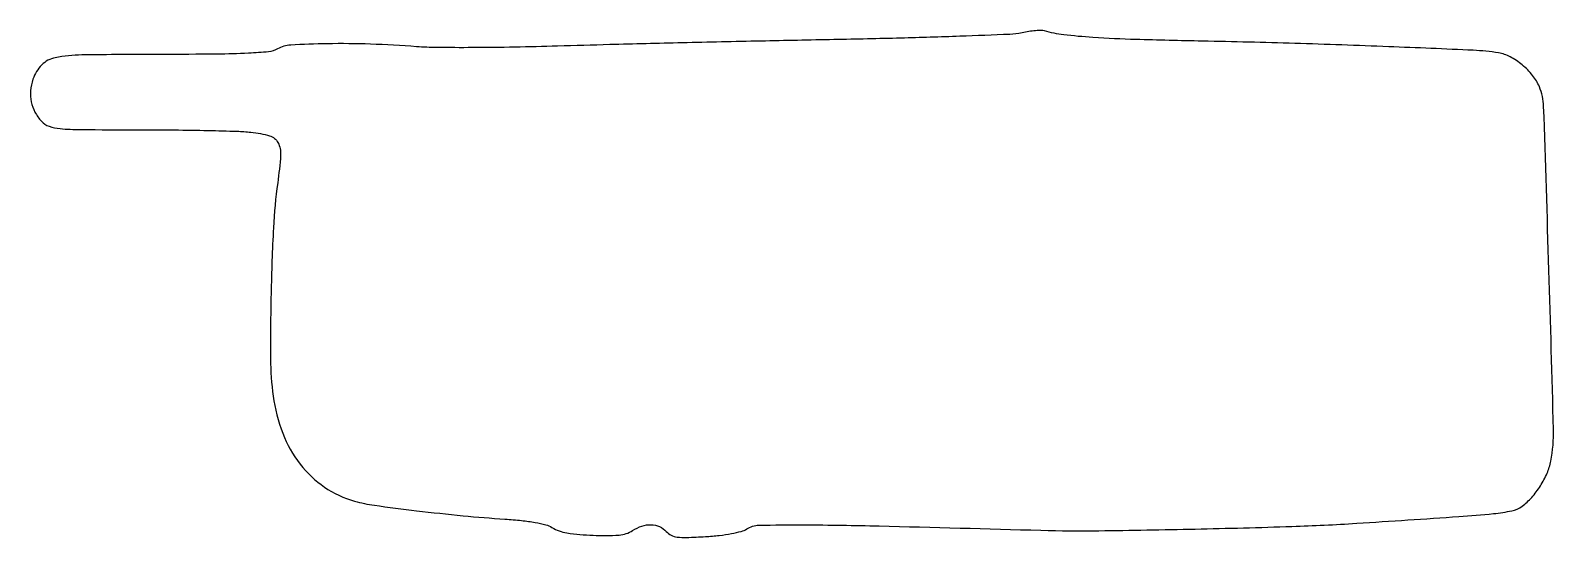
# Model space of a CAD drawing. Extents: x 0 to 405, y 1 to 135.
import ezdxf

# ---------------------------------------------------------------- set-up
doc = ezdxf.new("R2010")
doc.units = 0

msp = doc.modelspace()

# ---------------------------------------------------------------- linework, layer by layer
msp.add_lwpolyline([(264, 134.788674, -0.041852), (260.754379, 134.379976, -0.001326), (247.45625, 133.86167, -0.002565), (231.759846, 133.372192, -0.001775), (214, 132.972657, 0.000638), (194.528377, 132.578938, 0.000517), (173.640625, 132.108332, 0.000522), (154.379473, 131.63434, 0.001354), (140.5, 131.240686, -0.003264), (129.083543, 130.960533, -0.003507), (117.934375, 130.837953, -0.003319), (108.360365, 130.863398, -0.016607), (103, 131.091396, 0.010378), (90.749429, 131.765416, 0.012548), (79.234449, 131.870353, 0.009346), (69.50835, 131.53297, 0.117017), (66, 130.5, -0.105026), (63.642605, 129.744784, -0.013395), (58.302923, 129.349159, -0.009529), (49.872366, 129.11212, -0.001952), (34.972506, 129.035435, 0.002782), (13.950701, 128.892342, 0.044823), (6.901105, 128.171075, 0.150886), (3.314303, 126.253041, 0.115877), (0.98145, 122.443792, 0.058197), (0.346816, 119.352943, 0.07164), (0.513728, 116.416741, 0.073274), (1.493764, 113.699119, 0.064735), (3.248444, 111.25, 0.120279), (5.257267, 109.93269, 0.063572), (8.186757, 109.295929, 0.020361), (13.634327, 109.043296, 0.001406), (29.027623, 109, -0.002508), (38.550797, 108.952222, -0.002939), (47.583136, 108.808495, -0.002592), (55.215029, 108.602589, -0.017998), (58.943973, 108.348067, -0.043926), (63.914571, 107.382134, -0.204324), (66.131892, 105.578663, -0.139612), (66.830109, 102.261107, -0.017363), (66.051791, 94.855868, 0.022241), (64.917317, 82.945842, 0.007337), (64.287577, 65.371986, 0.006793), (64.156718, 48.060178, 0.032114), (64.852898, 38.163888, 0.057957), (67.38299, 28.264389, 0.073331), (72.008621, 20.041378, 0.078662), (78.501612, 13.931751, 0.081061), (86.5, 10.203136, 0.034287), (91.772157, 9.10197, 0.004618), (103.003553, 7.655062, 0.005716), (115.355404, 6.322662, 0.007832), (126.5, 5.425152, -0.010077), (130.924213, 5.048861, -0.017822), (134.551055, 4.535389, -0.020529), (137.349868, 3.917352, -0.076366), (139, 3.198537, 0.105582), (142.971132, 1.736007, 0.026039), (149.929492, 1.105088, 0.024885), (156.862754, 1.184154, 0.130452), (160.450133, 2.375369, -0.065436), (162.9162, 3.56465, -0.087191), (165.372926, 3.922705, -0.097442), (167.595793, 3.417484, -0.10475), (169.396922, 2.113899, 0.092472), (170.689002, 1.129998, 0.084543), (172.289996, 0.638773, 0.041227), (174.814844, 0.520992, 0.006442), (179.80191, 0.763935, 0.012515), (183.490114, 1.084095, 0.01789), (186.73877, 1.56643, 0.019021), (189.344303, 2.152386, 0.079661), (190.807457, 2.802692, -0.140313), (194.041994, 3.797634, -0.006007), (206.085935, 3.889096, -0.005181), (226.030125, 3.594256, -0.000658), (269, 2.457041, 0.010013), (284.468361, 2.337171, 0.002433), (310.008682, 2.775025, 0.002538), (335.793626, 3.473563, 0.00809), (353, 4.305988, 0.000571), (380.189439, 6.0939, 0.009043), (389.420733, 6.879432, 0.026141), (394.283531, 7.64048, 0.106552), (397, 8.852983, 0.053885), (399.541563, 11.172656, 0.039046), (401.848381, 14.236959, 0.03914), (403.644019, 17.611544, 0.055275), (404.65058, 20.861753, 0.054105), (405.34196, 29.296869, 0.001116), (404.132258, 71.651604, 0.000706), (402.72973, 115.198205, 0.090791), (401.583697, 120.453926, 0.071551), (399.797881, 123.442345, 0.049565), (397.023471, 126.243821, 0.05021), (393.811451, 128.39849, 0.082707), (390.720563, 129.441664, 0.028812), (384.003229, 130.134991, 0.00139), (361.521356, 131.090195, 0.002445), (336.544086, 131.959567, 0.002579), (312, 132.567062, -0.002503), (294.264094, 133.00337, -0.008836), (282.87731, 133.542063, -0.013115), (275.079727, 134.254969, -0.042641), (270, 135.298604, 0.077469), (269.145405, 135.413142, 0.015848), (267.61875, 135.332015, 0.016336), (265.832812, 135.121282, 0.014701)], format="xyb", close=True)

doc.saveas('drawing.dxf')
